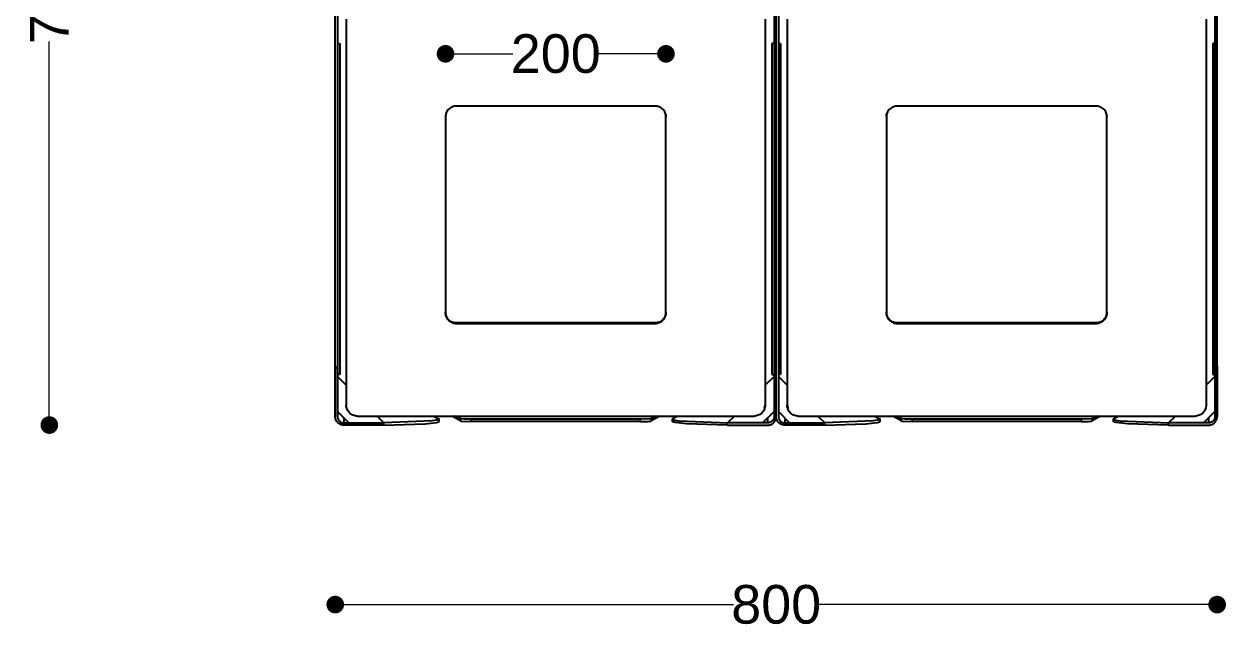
# Model space of a CAD drawing. Header units: millimetres. Extents: x 10366 to 23682, y 24552 to 29690.
# Drawn here: x 12075 to 13165, y 25914 to 26463 of the extents above; entities that cross this region are included whole.
import ezdxf

# ---------------------------------------------------------------- set-up
doc = ezdxf.new("R2010")
doc.units = ezdxf.units.MM
doc.header["$LTSCALE"] = 3
doc.layers.add('DomyÅ›lny', color=7, linetype='Continuous')
doc.styles.get("Standard").update_dxf_attribs({"font": 'arial.ttf'})
doc.dimstyles.new('MATEUSZ', dxfattribs={"dimtxt": 35, "dimasz": 16, "dimexe": 0.18, "dimexo": 0.0625, "dimgap": 0.09, "dimtad": 0, "dimdec": 0, "dimdsep": 46, "dimtxsty": 'Standard', "dimblk": 'DOT', "dimcen": 0.09, "dimse1": 1, "dimse2": 1, "dimadec": 0, "dimazin": 0, "dimtfac": 1, "dimtdec": 0, "dimtofl": 0, "dimtmove": 0, "dimatfit": 3, "dimfxl": 1, "dimtolj": 1, "dimtzin": 0, "dimlwd": 9, "dimlwe": 9, "dimarcsym": 0})

# ---------------------------------------------------------------- blocks, each defined once
blk = doc.blocks.new('_Dot')
at = {"color": 0, "linetype": 'ByBlock', "lineweight": -2}
blk.add_line((-0.5, 0), (-1, 0), dxfattribs=at)
at = {"color": 0, "linetype": 'ByBlock', "const_width": 0.5}
blk.add_lwpolyline([(-0.25, 0, 1), (0.25, 0, 1)], format="xyb", close=True, dxfattribs=at)
blk = doc.blocks.new('*D30')
at = {"color": 0, "lineweight": 9, "transparency": 16777216}
for p, q in [((12372.9, 25936.9), (12718.2, 25936.9)), ((13140.9, 25936.9), (12795.6, 25936.9))]:
    blk.add_line(p, q, dxfattribs=at)
at = {"layer": 'Defpoints', "color": 0, "transparency": 16777216}
for p in [(12356.9, 26864.5), (13156.9, 26863.8), (13156.9, 25936.9)]:
    blk.add_point(p, dxfattribs=at)
at = {"color": 0, "lineweight": 9, "transparency": 16777216, "xscale": 16, "yscale": 16, "zscale": 16, "rotation": 180}
blk.add_blockref('_Dot', (12356.9, 25936.9), dxfattribs=at)
at = {"color": 0, "lineweight": 9, "transparency": 16777216, "xscale": 16, "yscale": 16, "zscale": 16}
blk.add_blockref('_Dot', (13156.9, 25936.9), dxfattribs=at)
at = {"color": 0, "transparency": 16777216, "insert": (12756.9, 25936.9), "char_height": 35, "attachment_point": 5}
blk.add_mtext('\\A1;800', dxfattribs=at)
blk = doc.blocks.new('*D31')
at = {"color": 0, "lineweight": 9, "transparency": 16777216}
for p, q in [((12097.5, 26855.5), (12097.5, 26524)), ((12097.5, 26115.6), (12097.5, 26447.1))]:
    blk.add_line(p, q, dxfattribs=at)
at = {"layer": 'Defpoints', "color": 0, "transparency": 16777216}
for p in [(12364.7, 26871.5), (12097.5, 26099.6), (12364.7, 26099.6)]:
    blk.add_point(p, dxfattribs=at)
at = {"color": 0, "lineweight": 9, "transparency": 16777216, "xscale": 16, "yscale": 16, "zscale": 16}
for p, rotation in [((12097.5, 26871.5), 90), ((12097.5, 26099.6), 270)]:
    blk.add_blockref('_Dot', p, dxfattribs=dict(at, rotation=rotation))
at = {"color": 0, "transparency": 16777216, "insert": (12097.5, 26485.5), "char_height": 35, "attachment_point": 5, "rotation": 90}
blk.add_mtext('\\A1;772', dxfattribs=at)
blk = doc.blocks.new('*D32')
at = {"color": 0, "lineweight": 9, "transparency": 16777216}
for p, q in [((12472.9, 26436), (12517.9, 26436)), ((12640.9, 26436), (12595.9, 26436))]:
    blk.add_line(p, q, dxfattribs=at)
at = {"layer": 'Defpoints', "color": 0, "transparency": 16777216}
for p in [(12656.9, 26436), (12456.9, 26378.9), (12656.9, 26378.9)]:
    blk.add_point(p, dxfattribs=at)
at = {"color": 0, "lineweight": 9, "transparency": 16777216, "xscale": 16, "yscale": 16, "zscale": 16, "rotation": 180}
blk.add_blockref('_Dot', (12456.9, 26436), dxfattribs=at)
at = {"color": 0, "lineweight": 9, "transparency": 16777216, "xscale": 16, "yscale": 16, "zscale": 16}
blk.add_blockref('_Dot', (12656.9, 26436), dxfattribs=at)
at = {"color": 0, "transparency": 16777216, "insert": (12556.9, 26436), "char_height": 35, "attachment_point": 5}
blk.add_mtext('\\A1;200', dxfattribs=at)

msp = doc.modelspace()

# ---------------------------------------------------------------- linework, layer by layer
at = {"layer": 'DomyÅ›lny'}
for p, q in [((12356.9, 26107.3), (12356.9, 26477.8)), ((12358.9, 26477.8), (12358.9, 26107.3)), ((12754.9, 26477.8), (12754.9, 26107.3)), ((12756.9, 26107.3), (12756.9, 26477.8)), ((12756.9, 26107.3), (12756.9, 26477.8)), ((12758.9, 26477.8), (12758.9, 26107.3)), ((13154.9, 26477.8), (13154.9, 26107.3)), ((13156.9, 26107.3), (13156.9, 26477.8)), ((12366.9, 26467.4), (12366.9, 26117.6)), ((12746.9, 26467.4), (12746.9, 26117.6)), ((12766.9, 26467.4), (12766.9, 26117.6)), ((13146.9, 26467.4), (13146.9, 26117.6)), ((12358.9, 26445.4), (12360.9, 26445.4)), ((12360.9, 26445.4), (12360.9, 26145.4)), ((12754.9, 26445.4), (12752.9, 26445.4)), ((12752.9, 26445.4), (12752.9, 26145.4)), ((12758.9, 26445.4), (12760.9, 26445.4)), ((12760.9, 26445.4), (12760.9, 26145.4)), ((13154.9, 26445.4), (13152.9, 26445.4)), ((13152.9, 26445.4), (13152.9, 26145.4)), ((12646.9, 26388.7), (12466.9, 26388.7)), ((13046.9, 26388.7), (12866.9, 26388.7)), ((12456.9, 26379.4), (12456.9, 26378.9)), ((12456.9, 26378.9), (12456.9, 26201.5)), ((12656.9, 26379.4), (12656.9, 26378.9)), ((12656.9, 26201.5), (12656.9, 26378.9)), ((12856.9, 26379.4), (12856.9, 26378.9)), ((12856.9, 26378.9), (12856.9, 26201.5)), ((13056.9, 26379.4), (13056.9, 26378.9)), ((13056.9, 26201.5), (13056.9, 26378.9)), ((12456.9, 26202), (12456.9, 26201.5)), ((12656.9, 26202), (12656.9, 26201.5)), ((12856.9, 26202), (12856.9, 26201.5)), ((13056.9, 26202), (13056.9, 26201.5)), ((12646.9, 26192.1), (12466.9, 26192.1)), ((12466.9, 26191.6), (12646.9, 26191.6)), ((13046.9, 26192.1), (12866.9, 26192.1)), ((12866.9, 26191.6), (13046.9, 26191.6)), ((12356.9, 26153.3), (12356.9, 26107.3)), ((13156.9, 26153.3), (13156.9, 26107.3)), ((12360.9, 26145.4), (12358.9, 26145.4)), ((12358.9, 26143.7), (12366.9, 26135.7)), ((12754.9, 26143.7), (12746.9, 26135.7)), ((12752.9, 26145.4), (12754.9, 26145.4)), ((12760.9, 26145.4), (12758.9, 26145.4)), ((12758.9, 26143.7), (12766.9, 26135.7)), ((13154.9, 26143.7), (13146.9, 26135.7)), ((13152.9, 26145.4), (13154.9, 26145.4)), ((12358.9, 26111.8), (12369.1, 26101.6)), ((12358.9, 26111.6), (12358.9, 26107.3)), ((12364.7, 26106.1), (12364.7, 26101.6)), ((12376.9, 26107.8), (12736.9, 26107.8)), ((12394.8, 26107.8), (12401, 26101.6)), ((12446.1, 26107.8), (12450.6, 26105.2)), ((12450.9, 26104.8), (12450.9, 26102.8)), ((12470.4, 26103.3), (12462.6, 26107.8)), ((12470.4, 26105.3), (12466.1, 26107.8)), ((12470.4, 26103.3), (12470.4, 26105.3)), ((12480.3, 26102.8), (12480.3, 26104.8)), ((12633.5, 26104.8), (12480.3, 26104.8)), ((12633.5, 26102.8), (12480.3, 26102.8)), ((12633.5, 26104.8), (12633.5, 26102.8)), ((12651.2, 26107.8), (12643.4, 26103.3)), ((12647.7, 26107.8), (12643.4, 26105.3)), ((12643.4, 26105.3), (12643.4, 26103.3)), ((12662.9, 26102.8), (12662.9, 26104.8)), ((12667.7, 26107.8), (12663.2, 26105.2)), ((12719, 26107.8), (12712.8, 26101.6)), ((12754.9, 26111.8), (12744.6, 26101.6)), ((12749.1, 26106.1), (12749.1, 26101.6)), ((12754.9, 26111.6), (12754.9, 26107.3)), ((12758.9, 26111.8), (12769.1, 26101.6)), ((12758.9, 26111), (12758.9, 26107.3)), ((12764.7, 26106.1), (12764.7, 26101.6)), ((12776.9, 26107.8), (13136.9, 26107.8)), ((12794.8, 26107.8), (12801, 26101.6)), ((12846.1, 26107.8), (12850.6, 26105.2)), ((12850.9, 26104.8), (12850.9, 26102.8)), ((12870.4, 26103.3), (12862.6, 26107.8)), ((12870.4, 26105.3), (12866.1, 26107.8)), ((12870.4, 26103.3), (12870.4, 26105.3)), ((13033.5, 26104.8), (12880.3, 26104.8)), ((12880.3, 26102.8), (12880.3, 26104.8)), ((13033.5, 26102.8), (12880.3, 26102.8)), ((13033.5, 26104.8), (13033.5, 26102.8)), ((13047.7, 26107.8), (13043.4, 26105.3)), ((13051.2, 26107.8), (13043.4, 26103.3)), ((13043.4, 26105.3), (13043.4, 26103.3)), ((13062.9, 26102.8), (13062.9, 26104.8)), ((13067.7, 26107.8), (13063.2, 26105.2)), ((13119, 26107.8), (13112.8, 26101.6)), ((13154.9, 26111.8), (13144.6, 26101.6)), ((13149.1, 26106.1), (13149.1, 26101.6)), ((13154.9, 26111), (13154.9, 26107.3)), ((12364.7, 26101.6), (12401, 26101.6)), ((12401, 26099.6), (12364.7, 26099.6)), ((12369.1, 26101.6), (12368.9, 26101.8)), ((12401, 26099.6), (12401, 26101.6)), ((12749.1, 26101.6), (12712.8, 26101.6)), ((12712.8, 26099.6), (12712.8, 26101.6)), ((12712.8, 26099.6), (12749.1, 26099.6)), ((12764.7, 26101.6), (12801, 26101.6)), ((12801, 26099.6), (12764.7, 26099.6)), ((12801, 26101.6), (12800.5, 26102.1)), ((12801, 26099.6), (12801, 26101.6)), ((13112.8, 26101.6), (13113.3, 26102.1)), ((13149.1, 26101.6), (13112.8, 26101.6)), ((13112.8, 26099.6), (13112.8, 26101.6)), ((13112.8, 26099.6), (13149.1, 26099.6))]:
    msp.add_line(p, q, dxfattribs=at)
for points in [[(12466.9, 26388.7, 0), (12466, 26388.7, 0), (12465.1, 26388.6, 0), (12464.1, 26388.3, 0), (12463.2, 26388, 0), (12462.3, 26387.6, 0), (12461.4, 26387.1, 0), (12460.6, 26386.5, 0), (12459.8, 26385.8, 0), (12459.1, 26385.1, 0), (12458.5, 26384.3, 0), (12458, 26383.4, 0), (12457.6, 26382.5, 0), (12457.3, 26381.6, 0), (12457.1, 26380.7, 0), (12456.9, 26379.8, 0), (12456.9, 26378.9, 0)], [(12656.9, 26378.9, 0), (12656.9, 26379.8, 0), (12656.7, 26380.7, 0), (12656.5, 26381.6, 0), (12656.2, 26382.5, 0), (12655.8, 26383.4, 0), (12655.3, 26384.3, 0), (12654.7, 26385.1, 0), (12654, 26385.8, 0), (12653.2, 26386.5, 0), (12652.4, 26387.1, 0), (12651.5, 26387.6, 0), (12650.6, 26388, 0), (12649.6, 26388.3, 0), (12648.7, 26388.6, 0), (12647.8, 26388.7, 0), (12646.9, 26388.7, 0)], [(12866.9, 26388.7, 0), (12866, 26388.7, 0), (12865.1, 26388.6, 0), (12864.1, 26388.3, 0), (12863.2, 26388, 0), (12862.3, 26387.6, 0), (12861.4, 26387.1, 0), (12860.6, 26386.5, 0), (12859.8, 26385.8, 0), (12859.1, 26385.1, 0), (12858.5, 26384.3, 0), (12858, 26383.4, 0), (12857.6, 26382.5, 0), (12857.3, 26381.6, 0), (12857.1, 26380.7, 0), (12856.9, 26379.8, 0), (12856.9, 26378.9, 0)], [(13056.9, 26378.9, 0), (13056.9, 26379.8, 0), (13056.7, 26380.7, 0), (13056.5, 26381.6, 0), (13056.2, 26382.5, 0), (13055.8, 26383.4, 0), (13055.3, 26384.3, 0), (13054.7, 26385.1, 0), (13054, 26385.8, 0), (13053.2, 26386.5, 0), (13052.4, 26387.1, 0), (13051.5, 26387.6, 0), (13050.6, 26388, 0), (13049.6, 26388.3, 0), (13048.7, 26388.6, 0), (13047.8, 26388.7, 0), (13046.9, 26388.7, 0)], [(12656.6, 26381.6, 0), (12656.8, 26380.5, 0), (12656.9, 26379.4, 0)], [(12856.9, 26379.4, 0), (12857, 26380.5, 0), (12857.1, 26381.6, 0)], [(12466.9, 26192.1, 0), (12466, 26192.2, 0), (12465.1, 26192.3, 0), (12464.1, 26192.5, 0), (12463.2, 26192.8, 0), (12462.3, 26193.2, 0), (12461.4, 26193.7, 0), (12460.6, 26194.3, 0), (12459.8, 26195, 0), (12459.1, 26195.8, 0), (12458.5, 26196.6, 0), (12458, 26197.5, 0), (12457.6, 26198.4, 0), (12457.3, 26199.3, 0), (12457.1, 26200.2, 0), (12456.9, 26201.1, 0), (12456.9, 26202, 0)], [(12456.9, 26201.5, 0), (12456.9, 26200.6, 0), (12457.1, 26199.7, 0), (12457.3, 26198.8, 0), (12457.6, 26197.9, 0), (12458, 26197, 0), (12458.5, 26196.1, 0), (12459.1, 26195.3, 0), (12459.8, 26194.5, 0), (12460.6, 26193.8, 0), (12461.4, 26193.2, 0), (12462.3, 26192.7, 0), (12463.2, 26192.3, 0), (12464.1, 26192, 0), (12465.1, 26191.8, 0), (12466, 26191.7, 0), (12466.9, 26191.6, 0)], [(12656.9, 26202, 0), (12656.9, 26201.1, 0), (12656.7, 26200.2, 0), (12656.5, 26199.3, 0), (12656.2, 26198.4, 0), (12655.8, 26197.5, 0), (12655.3, 26196.6, 0), (12654.7, 26195.8, 0), (12654, 26195, 0), (12653.2, 26194.3, 0), (12652.4, 26193.7, 0), (12651.5, 26193.2, 0), (12650.6, 26192.8, 0), (12649.6, 26192.5, 0), (12648.7, 26192.3, 0), (12647.8, 26192.2, 0), (12646.9, 26192.1, 0)], [(12646.9, 26191.6, 0), (12647.8, 26191.7, 0), (12648.7, 26191.8, 0), (12649.6, 26192, 0), (12650.6, 26192.3, 0), (12651.5, 26192.7, 0), (12652.4, 26193.2, 0), (12653.2, 26193.8, 0), (12654, 26194.5, 0), (12654.7, 26195.3, 0), (12655.3, 26196.1, 0), (12655.8, 26197, 0), (12656.2, 26197.9, 0), (12656.5, 26198.8, 0), (12656.7, 26199.7, 0), (12656.9, 26200.6, 0), (12656.9, 26201.5, 0)], [(12866.9, 26192.1, 0), (12866, 26192.2, 0), (12865.1, 26192.3, 0), (12864.1, 26192.5, 0), (12863.2, 26192.8, 0), (12862.3, 26193.2, 0), (12861.4, 26193.7, 0), (12860.6, 26194.3, 0), (12859.8, 26195, 0), (12859.1, 26195.8, 0), (12858.5, 26196.6, 0), (12858, 26197.5, 0), (12857.6, 26198.4, 0), (12857.3, 26199.3, 0), (12857.1, 26200.2, 0), (12856.9, 26201.1, 0), (12856.9, 26202, 0)], [(12856.9, 26201.5, 0), (12856.9, 26200.6, 0), (12857.1, 26199.7, 0), (12857.3, 26198.8, 0), (12857.6, 26197.9, 0), (12858, 26197, 0), (12858.5, 26196.1, 0), (12859.1, 26195.3, 0), (12859.8, 26194.5, 0), (12860.6, 26193.8, 0), (12861.4, 26193.2, 0), (12862.3, 26192.7, 0), (12863.2, 26192.3, 0), (12864.1, 26192, 0), (12865.1, 26191.8, 0), (12866, 26191.7, 0), (12866.9, 26191.6, 0)], [(13056.9, 26202, 0), (13056.9, 26201.1, 0), (13056.7, 26200.2, 0), (13056.5, 26199.3, 0), (13056.2, 26198.4, 0), (13055.8, 26197.5, 0), (13055.3, 26196.6, 0), (13054.7, 26195.8, 0), (13054, 26195, 0), (13053.2, 26194.3, 0), (13052.4, 26193.7, 0), (13051.5, 26193.2, 0), (13050.6, 26192.8, 0), (13049.6, 26192.5, 0), (13048.7, 26192.3, 0), (13047.8, 26192.2, 0), (13046.9, 26192.1, 0)], [(13046.9, 26191.6, 0), (13047.8, 26191.7, 0), (13048.7, 26191.8, 0), (13049.6, 26192, 0), (13050.6, 26192.3, 0), (13051.5, 26192.7, 0), (13052.4, 26193.2, 0), (13053.2, 26193.8, 0), (13054, 26194.5, 0), (13054.7, 26195.3, 0), (13055.3, 26196.1, 0), (13055.8, 26197, 0), (13056.2, 26197.9, 0), (13056.5, 26198.8, 0), (13056.7, 26199.7, 0), (13056.9, 26200.6, 0), (13056.9, 26201.5, 0)], [(12356.9, 26153.3, 0), (12357, 26152.1, 0), (12357.2, 26151, 0)], [(13156.9, 26153.3, 0), (13156.8, 26152.1, 0), (13156.5, 26150.9, 0)], [(12376.9, 26107.8, 0), (12375.9, 26107.8, 0), (12374.9, 26108, 0), (12373.9, 26108.2, 0), (12372.9, 26108.6, 0), (12372, 26109, 0), (12371.2, 26109.5, 0), (12370.4, 26110.1, 0), (12369.7, 26110.8, 0), (12369.1, 26111.5, 0), (12368.5, 26112.3, 0), (12368, 26113.1, 0), (12367.6, 26114, 0), (12367.3, 26114.9, 0), (12367.1, 26115.8, 0), (12366.9, 26116.7, 0), (12366.9, 26117.6, 0)], [(12746.9, 26117.6, 0), (12746.8, 26116.6, 0), (12746.7, 26115.6, 0), (12746.4, 26114.7, 0), (12746.1, 26113.7, 0), (12745.6, 26112.9, 0), (12745.1, 26112, 0), (12744.5, 26111.3, 0), (12743.8, 26110.5, 0), (12743.1, 26109.9, 0), (12742.3, 26109.3, 0), (12741.5, 26108.9, 0), (12740.6, 26108.5, 0), (12739.7, 26108.2, 0), (12738.7, 26107.9, 0), (12737.8, 26107.8, 0), (12736.9, 26107.8, 0)], [(12746.4, 26115.2, 0), (12746.7, 26116.3, 0), (12746.9, 26117.4, 0)], [(12766.9, 26118.1, 0), (12767, 26116.6, 0), (12767.4, 26115.1, 0)], [(12776.9, 26107.8, 0), (12775.9, 26107.8, 0), (12774.9, 26108, 0), (12773.9, 26108.2, 0), (12772.9, 26108.6, 0), (12772, 26109, 0), (12771.2, 26109.5, 0), (12770.4, 26110.1, 0), (12769.7, 26110.8, 0), (12769.1, 26111.5, 0), (12768.5, 26112.3, 0), (12768, 26113.1, 0), (12767.6, 26114, 0), (12767.3, 26114.9, 0), (12767.1, 26115.8, 0), (12766.9, 26116.7, 0), (12766.9, 26117.6, 0)], [(13146.9, 26117.6, 0), (13146.8, 26116.6, 0), (13146.7, 26115.6, 0), (13146.4, 26114.7, 0), (13146.1, 26113.7, 0), (13145.6, 26112.9, 0), (13145.1, 26112, 0), (13144.5, 26111.3, 0), (13143.8, 26110.5, 0), (13143.1, 26109.9, 0), (13142.3, 26109.3, 0), (13141.5, 26108.9, 0), (13140.6, 26108.5, 0), (13139.7, 26108.2, 0), (13138.7, 26107.9, 0), (13137.8, 26107.8, 0), (13136.9, 26107.8, 0)], [(12364.7, 26099.6, 0), (12363.9, 26099.6, 0), (12363.1, 26099.7, 0), (12362.3, 26099.9, 0), (12361.6, 26100.2, 0), (12360.9, 26100.5, 0), (12360.3, 26100.9, 0), (12359.6, 26101.4, 0), (12359.1, 26101.9, 0), (12358.6, 26102.5, 0), (12358.1, 26103.1, 0), (12357.8, 26103.7, 0), (12357.5, 26104.4, 0), (12357.2, 26105.1, 0), (12357, 26105.8, 0), (12356.9, 26106.5, 0), (12356.9, 26107.3, 0)], [(12358.9, 26107.3, 0), (12358.9, 26106.7, 0), (12359, 26106.1, 0), (12359.2, 26105.6, 0), (12359.4, 26105, 0), (12359.6, 26104.5, 0), (12359.9, 26104, 0), (12360.3, 26103.6, 0), (12360.6, 26103.2, 0), (12361.1, 26102.8, 0), (12361.5, 26102.5, 0), (12362, 26102.2, 0), (12362.5, 26102, 0), (12363, 26101.8, 0), (12363.6, 26101.7, 0), (12364.1, 26101.6, 0), (12364.7, 26101.6, 0)], [(12450.6, 26105.2, 0), (12450.7, 26105.1, 0), (12450.8, 26105.1, 0), (12450.8, 26105, 0), (12450.9, 26105, 0), (12450.9, 26104.9, 0), (12450.9, 26104.9, 0), (12450.9, 26104.9, 0), (12450.9, 26104.8, 0), (12450.9, 26104.8, 0), (12450.9, 26104.8, 0), (12450.9, 26104.8, 0), (12450.9, 26104.7, 0), (12450.9, 26104.7, 0), (12450.9, 26104.7, 0), (12450.9, 26104.6, 0), (12450.8, 26104.6, 0), (12450.8, 26104.6, 0), (12450.6, 26104.5, 0), (12450.5, 26104.4, 0), (12450.1, 26104.2, 0), (12448.8, 26103.9, 0), (12444.8, 26103.3, 0), (12401, 26101.6, 0)], [(12401, 26099.6, 0), (12438.3, 26100.7, 0), (12448.6, 26101.9, 0), (12449.9, 26102.2, 0), (12450.3, 26102.4, 0), (12450.5, 26102.4, 0), (12450.7, 26102.5, 0), (12450.8, 26102.6, 0), (12450.8, 26102.6, 0), (12450.8, 26102.7, 0), (12450.9, 26102.7, 0), (12450.9, 26102.8, 0), (12450.9, 26102.8, 0), (12450.9, 26102.8, 0), (12450.9, 26102.8, 0), (12450.9, 26102.8, 0), (12450.9, 26102.9, 0), (12450.9, 26102.9, 0), (12450.9, 26102.9, 0), (12450.9, 26102.9, 0), (12450.8, 26103, 0), (12450.8, 26103, 0), (12450.8, 26103.1, 0), (12450.7, 26103.1, 0), (12450.6, 26103.2, 0)], [(12480.3, 26104.8, 0), (12473.6, 26104.9, 0), (12471.4, 26105.1, 0), (12470.7, 26105.2, 0), (12470.5, 26105.3, 0), (12470.4, 26105.3, 0), (12470.4, 26105.3, 0)], [(12470.4, 26103.3, 0), (12470.4, 26103.3, 0), (12470.6, 26103.3, 0), (12471.2, 26103.1, 0), (12480.3, 26102.8, 0)], [(12643.4, 26105.3, 0), (12643.4, 26105.3, 0), (12643.2, 26105.2, 0), (12642.6, 26105.1, 0), (12633.5, 26104.8, 0)], [(12633.5, 26102.8, 0), (12640.2, 26102.9, 0), (12642.4, 26103.1, 0), (12643.1, 26103.2, 0), (12643.3, 26103.3, 0), (12643.4, 26103.3, 0), (12643.4, 26103.3, 0)], [(12663.2, 26105.2, 0), (12663.1, 26105.1, 0), (12663, 26105.1, 0), (12663, 26105, 0), (12662.9, 26105, 0), (12662.9, 26104.9, 0), (12662.9, 26104.9, 0), (12662.9, 26104.9, 0), (12662.9, 26104.8, 0), (12662.9, 26104.8, 0), (12662.9, 26104.8, 0), (12662.9, 26104.8, 0), (12662.9, 26104.7, 0), (12662.9, 26104.7, 0), (12662.9, 26104.7, 0), (12662.9, 26104.6, 0), (12663, 26104.6, 0), (12663, 26104.6, 0), (12663.1, 26104.5, 0), (12663.3, 26104.4, 0), (12663.7, 26104.2, 0), (12665, 26103.9, 0), (12669, 26103.3, 0), (12712.8, 26101.6, 0)], [(12712.8, 26099.6, 0), (12675.5, 26100.7, 0), (12665.2, 26101.9, 0), (12663.9, 26102.2, 0), (12663.4, 26102.4, 0), (12663.3, 26102.4, 0), (12663.1, 26102.5, 0), (12663, 26102.6, 0), (12663, 26102.6, 0), (12662.9, 26102.7, 0), (12662.9, 26102.7, 0), (12662.9, 26102.8, 0), (12662.9, 26102.8, 0), (12662.9, 26102.8, 0), (12662.9, 26102.8, 0), (12662.9, 26102.8, 0), (12662.9, 26102.9, 0), (12662.9, 26102.9, 0), (12662.9, 26102.9, 0), (12662.9, 26102.9, 0), (12663, 26103, 0), (12663, 26103, 0), (12663, 26103.1, 0), (12663.1, 26103.1, 0), (12663.2, 26103.2, 0)], [(12754.9, 26107.3, 0), (12754.9, 26106.7, 0), (12754.8, 26106.1, 0), (12754.6, 26105.6, 0), (12754.4, 26105, 0), (12754.2, 26104.5, 0), (12753.9, 26104, 0), (12753.5, 26103.6, 0), (12753.1, 26103.2, 0), (12752.7, 26102.8, 0), (12752.3, 26102.5, 0), (12751.8, 26102.2, 0), (12751.3, 26102, 0), (12750.8, 26101.8, 0), (12750.2, 26101.7, 0), (12749.7, 26101.6, 0), (12749.1, 26101.6, 0)], [(12749.1, 26099.6, 0), (12749.9, 26099.6, 0), (12750.7, 26099.7, 0), (12751.5, 26099.9, 0), (12752.2, 26100.2, 0), (12752.9, 26100.5, 0), (12753.5, 26100.9, 0), (12754.1, 26101.4, 0), (12754.7, 26101.9, 0), (12755.2, 26102.5, 0), (12755.6, 26103.1, 0), (12756, 26103.7, 0), (12756.3, 26104.4, 0), (12756.6, 26105.1, 0), (12756.8, 26105.8, 0), (12756.9, 26106.5, 0), (12756.9, 26107.3, 0)], [(12764.7, 26099.6, 0), (12763.9, 26099.6, 0), (12763.1, 26099.7, 0), (12762.3, 26099.9, 0), (12761.6, 26100.2, 0), (12760.9, 26100.5, 0), (12760.3, 26100.9, 0), (12759.6, 26101.4, 0), (12759.1, 26101.9, 0), (12758.6, 26102.5, 0), (12758.1, 26103.1, 0), (12757.8, 26103.7, 0), (12757.5, 26104.4, 0), (12757.2, 26105.1, 0), (12757, 26105.8, 0), (12756.9, 26106.5, 0), (12756.9, 26107.3, 0)], [(12758.9, 26107.3, 0), (12758.9, 26106.7, 0), (12759, 26106.1, 0), (12759.2, 26105.6, 0), (12759.4, 26105, 0), (12759.6, 26104.5, 0), (12759.9, 26104, 0), (12760.3, 26103.6, 0), (12760.6, 26103.2, 0), (12761.1, 26102.8, 0), (12761.5, 26102.5, 0), (12762, 26102.2, 0), (12762.5, 26102, 0), (12763, 26101.8, 0), (12763.6, 26101.7, 0), (12764.1, 26101.6, 0), (12764.7, 26101.6, 0)], [(12850.6, 26105.2, 0), (12850.7, 26105.1, 0), (12850.8, 26105.1, 0), (12850.8, 26105, 0), (12850.9, 26105, 0), (12850.9, 26104.9, 0), (12850.9, 26104.9, 0), (12850.9, 26104.9, 0), (12850.9, 26104.8, 0), (12850.9, 26104.8, 0), (12850.9, 26104.8, 0), (12850.9, 26104.8, 0), (12850.9, 26104.7, 0), (12850.9, 26104.7, 0), (12850.9, 26104.7, 0), (12850.9, 26104.6, 0), (12850.8, 26104.6, 0), (12850.8, 26104.6, 0), (12850.6, 26104.5, 0), (12850.5, 26104.4, 0), (12850.1, 26104.2, 0), (12848.8, 26103.9, 0), (12844.8, 26103.3, 0), (12801, 26101.6, 0)], [(12801, 26099.6, 0), (12838.3, 26100.7, 0), (12848.6, 26101.9, 0), (12849.9, 26102.2, 0), (12850.3, 26102.4, 0), (12850.5, 26102.4, 0), (12850.7, 26102.5, 0), (12850.8, 26102.6, 0), (12850.8, 26102.6, 0), (12850.8, 26102.7, 0), (12850.9, 26102.7, 0), (12850.9, 26102.8, 0), (12850.9, 26102.8, 0), (12850.9, 26102.8, 0), (12850.9, 26102.8, 0), (12850.9, 26102.8, 0), (12850.9, 26102.9, 0), (12850.9, 26102.9, 0), (12850.9, 26102.9, 0), (12850.9, 26102.9, 0), (12850.8, 26103, 0), (12850.8, 26103, 0), (12850.8, 26103.1, 0), (12850.7, 26103.1, 0), (12850.6, 26103.2, 0)], [(12880.3, 26104.8, 0), (12873.6, 26104.9, 0), (12871.4, 26105.1, 0), (12870.7, 26105.2, 0), (12870.5, 26105.3, 0), (12870.4, 26105.3, 0), (12870.4, 26105.3, 0)], [(12870.4, 26103.3, 0), (12870.4, 26103.3, 0), (12870.6, 26103.3, 0), (12871.2, 26103.1, 0), (12880.3, 26102.8, 0)], [(13043.4, 26105.3, 0), (13043.4, 26105.3, 0), (13043.2, 26105.2, 0), (13042.6, 26105.1, 0), (13033.5, 26104.8, 0)], [(13033.5, 26102.8, 0), (13040.2, 26102.9, 0), (13042.4, 26103.1, 0), (13043.1, 26103.2, 0), (13043.3, 26103.3, 0), (13043.4, 26103.3, 0), (13043.4, 26103.3, 0)], [(13063.2, 26105.2, 0), (13063.1, 26105.1, 0), (13063, 26105.1, 0), (13063, 26105, 0), (13062.9, 26105, 0), (13062.9, 26104.9, 0), (13062.9, 26104.9, 0), (13062.9, 26104.9, 0), (13062.9, 26104.8, 0), (13062.9, 26104.8, 0), (13062.9, 26104.8, 0), (13062.9, 26104.8, 0), (13062.9, 26104.7, 0), (13062.9, 26104.7, 0), (13062.9, 26104.7, 0), (13062.9, 26104.6, 0), (13063, 26104.6, 0), (13063, 26104.6, 0), (13063.1, 26104.5, 0), (13063.3, 26104.4, 0), (13063.7, 26104.2, 0), (13065, 26103.9, 0), (13069, 26103.3, 0), (13112.8, 26101.6, 0)], [(13112.8, 26099.6, 0), (13075.5, 26100.7, 0), (13065.2, 26101.9, 0), (13063.9, 26102.2, 0), (13063.4, 26102.4, 0), (13063.3, 26102.4, 0), (13063.1, 26102.5, 0), (13063, 26102.6, 0), (13063, 26102.6, 0), (13062.9, 26102.7, 0), (13062.9, 26102.7, 0), (13062.9, 26102.8, 0), (13062.9, 26102.8, 0), (13062.9, 26102.8, 0), (13062.9, 26102.8, 0), (13062.9, 26102.8, 0), (13062.9, 26102.9, 0), (13062.9, 26102.9, 0), (13062.9, 26102.9, 0), (13062.9, 26102.9, 0), (13063, 26103, 0), (13063, 26103, 0), (13063, 26103.1, 0), (13063.1, 26103.1, 0), (13063.2, 26103.2, 0)], [(13154.9, 26107.3, 0), (13154.9, 26106.7, 0), (13154.8, 26106.1, 0), (13154.6, 26105.6, 0), (13154.4, 26105, 0), (13154.2, 26104.5, 0), (13153.9, 26104, 0), (13153.5, 26103.6, 0), (13153.1, 26103.2, 0), (13152.7, 26102.8, 0), (13152.3, 26102.5, 0), (13151.8, 26102.2, 0), (13151.3, 26102, 0), (13150.8, 26101.8, 0), (13150.2, 26101.7, 0), (13149.7, 26101.6, 0), (13149.1, 26101.6, 0)], [(13149.1, 26099.6, 0), (13149.9, 26099.6, 0), (13150.7, 26099.7, 0), (13151.5, 26099.9, 0), (13152.2, 26100.2, 0), (13152.9, 26100.5, 0), (13153.5, 26100.9, 0), (13154.1, 26101.4, 0), (13154.7, 26101.9, 0), (13155.2, 26102.5, 0), (13155.6, 26103.1, 0), (13156, 26103.7, 0), (13156.3, 26104.4, 0), (13156.6, 26105.1, 0), (13156.8, 26105.8, 0), (13156.9, 26106.5, 0), (13156.9, 26107.3, 0)], [(12744.9, 26101.8, 0), (12745.2, 26102.1, 0)]]:
    msp.add_polyline3d(points, dxfattribs=at)

# ---------------------------------------------------------------- dimensions: what is measured, and where the dimension line sits
dim = msp.add_linear_dim(base=(12097.5, 26099.6), p1=(12364.7, 26871.5), p2=(12364.7, 26099.6), angle=90, dimstyle='MATEUSZ')
dim.commit()
dim.dimension.update_dxf_attribs({"geometry": '*D31', "text_midpoint": (12097.5, 26485.5)})
for base, p1, p2, picture, middle in [((13156.9, 25936.9), (12356.9, 26864.5), (13156.9, 26863.8), '*D30', (12756.9, 25936.9)), ((12656.9, 26436), (12456.9, 26378.9), (12656.9, 26378.9), '*D32', (12556.9, 26436))]:
    dim = msp.add_linear_dim(base=base, p1=p1, p2=p2, dimstyle='MATEUSZ')
    dim.commit()
    dim.dimension.update_dxf_attribs({"geometry": picture, "text_midpoint": middle})

doc.saveas('drawing.dxf')
